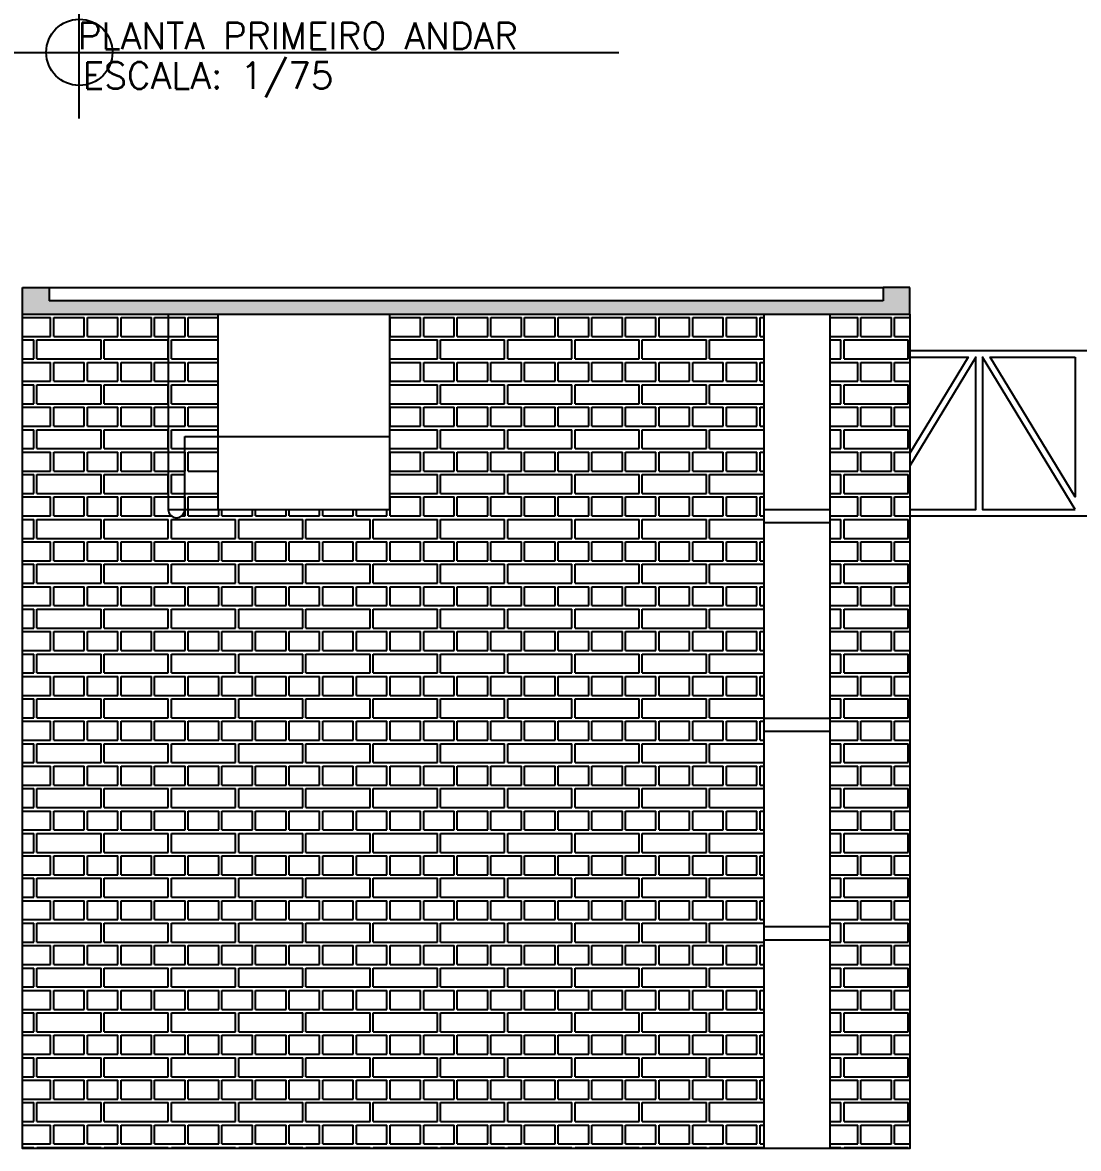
# Model space of a CAD drawing. Header units: millimetres. Extents: x 989.2 to 1073.6, y 1022.3 to 1081.3.
# Drawn here: x 1015.78 to 1031.73, y 1046.42 to 1063.42 of the extents above; entities that cross this region are included whole.
import ezdxf

# ---------------------------------------------------------------- set-up
doc = ezdxf.new("R2010")
doc.units = ezdxf.units.MM
doc.header["$PDMODE"] = 34
for name, color, linetype in [('ALVENARIA', 4, 'Continuous'), ('CAIXILHOS', 1, 'Continuous'), ('HACHURA', 253, 'Continuous'), ('TEXTOS', 2, 'Continuous')]:
    doc.layers.add(name, color=color, linetype=linetype)
doc.styles.add('1.50', font='simplex.shx', dxfattribs={"height": 0.06})
pattern_1 = [(0, (998.7221, 1059.01585), (0, 0.67742), [0.968375, -0.047625]), (0, (998.7221, 1059.3016), (0, 0.67742), [0.968375, -0.047625]), (0, (998.9761, 1059.35455), (0, 0.67742), [0.460375, -0.047625]), (0, (998.9761, 1059.6403), (0, 0.67742), [0.460375, -0.047625]), (90, (998.7221, 1059.0158), (-1.016, 6e-17), [0.28575, -0.39167]), (90, (998.6745, 1059.0158), (-1.016, 6e-17), [0.28575, -0.39167]), (90, (998.9761, 1059.35455), (-0.508, 3e-17), [0.28575, -0.39167]), (90, (998.92846, 1059.35455), (-0.508, 3e-17), [0.28575, -0.39167])]

msp = doc.modelspace()

# ---------------------------------------------------------------- hatches: boundary and pattern name
at = {"layer": 'HACHURA', "ltscale": 0.05}
h = msp.add_hatch(color=256, dxfattribs=at)
h.dxf.hatch_style = 1
h.paths.add_polyline_path([(1029.177, 1059.016), (1029.177, 1059.416), (1028.777, 1059.416), (1028.777, 1059.216), (1016.177, 1059.216), (1016.177, 1059.416), (1015.777, 1059.416), (1015.777, 1059.016)])
h = msp.add_hatch(dxfattribs=at)
h.set_pattern_fill('AR-BRELM', color=256, scale=0.005)
h.set_pattern_definition(pattern_1)
h.paths.add_polyline_path([(1026.977, 1059.016), (1021.327, 1059.016), (1021.327, 1056.066), (1018.227, 1056.066, -1), (1017.977, 1056.066), (1017.977, 1059.016), (1015.777, 1059.016), (1015.777, 1046.416), (1026.977, 1046.416)])
h.paths.add_polyline_path([(1029.177, 1059.016), (1027.977, 1059.016), (1027.977, 1046.416), (1029.177, 1046.416)])
h.paths.add_polyline_path([(1018.727, 1059.016), (1017.977, 1059.016), (1017.977, 1056.066), (1018.227, 1056.066), (1018.227, 1057.166), (1018.727, 1057.166)], flags=17)
h = msp.add_hatch(dxfattribs=at)
h.set_pattern_fill('AR-BRELM', color=256, scale=0.005)
h.set_pattern_definition(pattern_1)
h.paths.add_polyline_path([(1018.727, 1057.076), (1018.227, 1057.076), (1018.227, 1056.616), (1018.727, 1056.616)])
h.paths.add_polyline_path([(1018.727, 1056.526), (1018.227, 1056.526), (1018.227, 1056.066), (1018.727, 1056.066)])

# ---------------------------------------------------------------- linework, layer by layer
at = {"layer": 'ALVENARIA', "color": 4, "ltscale": 0.05}
for p, q in [((1015.777, 1059.016), (1015.777, 1059.416)), ((1015.777, 1059.416), (1016.177, 1059.416)), ((1016.177, 1059.416), (1016.177, 1059.216)), ((1029.177, 1059.416), (1028.777, 1059.416)), ((1028.777, 1059.416), (1028.777, 1059.216)), ((1029.177, 1059.016), (1029.177, 1059.416)), ((1028.777, 1059.216), (1016.177, 1059.216)), ((1015.777, 1059.016), (1029.177, 1059.016)), ((1026.977, 1046.416), (1026.977, 1059.016)), ((1027.977, 1046.416), (1027.977, 1059.016))]:
    msp.add_line(p, q, dxfattribs=at)
at = {"layer": 'ALVENARIA', "color": 2, "ltscale": 0.05}
for p, q in [((1016.177, 1059.416), (1028.777, 1059.416)), ((1018.227, 1057.166), (1021.327, 1057.166))]:
    msp.add_line(p, q, dxfattribs=at)
at = {"layer": 'ALVENARIA', "ltscale": 0.05}
msp.add_line((1018.727, 1059.016), (1018.727, 1056.066), dxfattribs=at)
for points in [[(1029.177, 1059.016), (1029.177, 1046.416), (1015.777, 1046.416), (1015.777, 1059.016)], [(1017.977, 1059.016), (1017.977, 1056.066), (1018.227, 1056.066), (1021.327, 1056.066), (1021.327, 1059.016)]]:
    msp.add_lwpolyline(points, dxfattribs=at)
at = {"layer": 'ALVENARIA', "color": 2, "ltscale": 0.05}
msp.add_lwpolyline([(1017.977, 1056.066, 1), (1018.227, 1056.066), (1018.227, 1057.166)], format="xyb", dxfattribs=at)
at = {"layer": 'CAIXILHOS', "ltscale": 0.05}
for p, q in [((1026.977, 1056.066), (1027.977, 1056.066)), ((1026.977, 1055.866), (1027.977, 1055.866)), ((1026.977, 1052.916), (1027.977, 1052.916)), ((1026.977, 1052.716), (1027.977, 1052.716)), ((1026.977, 1049.766), (1027.977, 1049.766)), ((1026.977, 1049.566), (1027.977, 1049.566))]:
    msp.add_line(p, q, dxfattribs=at)
at = {"layer": 'CAIXILHOS', "color": 3, "ltscale": 0.05}
msp.add_line((1036.277, 1055.966), (1029.177, 1055.966), dxfattribs=at)
for points in [[(1029.177, 1058.466), (1031.327, 1058.466), (1036.277, 1058.466)], [(1029.177, 1058.366), (1030.06, 1058.366), (1029.177, 1056.915)], [(1029.177, 1056.066), (1030.177, 1056.066), (1030.177, 1058.366), (1029.177, 1056.723)]]:
    msp.add_lwpolyline(points, dxfattribs=at)
for points in [[(1031.677, 1056.066), (1030.277, 1058.366), (1030.277, 1056.066)], [(1031.677, 1058.366), (1031.677, 1056.258), (1030.394, 1058.366), (1031.327, 1058.366)]]:
    msp.add_lwpolyline(points, close=True, dxfattribs=at)
at = {"layer": 'TEXTOS', "ltscale": 0.05}
msp.add_line((1016.635, 1062.968), (1024.784, 1062.968), dxfattribs=at)
msp.add_point((1016.635, 1062.968), dxfattribs=at)

# ---------------------------------------------------------------- texts
at = {"layer": 'TEXTOS', "ltscale": 0.05, "char_height": 0.4, "attachment_point": 1, "style": '1.50'}
for s, insert in [('PLANTA PRIMEIRO ANDAR', (1016.609, 1063.418)), ('ESCALA: 1/75 ', (1016.685, 1062.819))]:
    msp.add_mtext_dynamic_manual_height_columns(s, width=12.32857, gutter_width=0.3, heights=[0], dxfattribs=dict(at, insert=insert))

doc.saveas('drawing.dxf')
